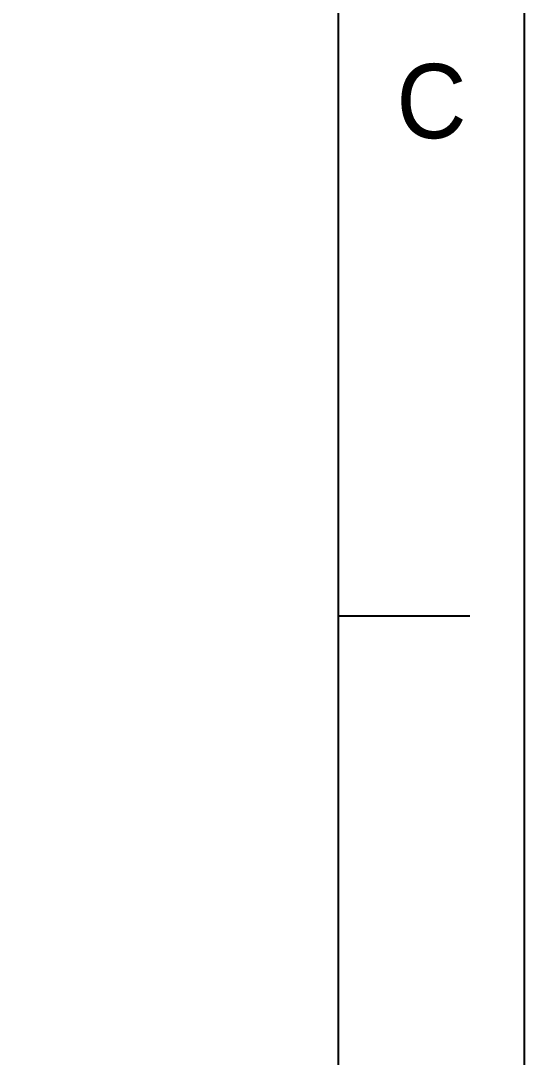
# Model space of a CAD drawing. Extents: x 9509 to 10103, y -15405 to -14985.
# Drawn here: x 10064.4 to 10102.8, y -15267.4 to -15188.5 of the extents above; entities that cross this region are included whole.
import ezdxf

# ---------------------------------------------------------------- set-up
doc = ezdxf.new("R2010")
doc.units = 0
doc.header["$MEASUREMENT"] = 0
doc.layers.get('0').update_dxf_attribs({"linetype": 'CONTINUOUS'})
doc.styles.get("Standard").update_dxf_attribs({"font": ''})
doc.styles.get('Standard').set_extended_font_data('Gulim')

msp = doc.modelspace()

# ---------------------------------------------------------------- linework, layer by layer
for p, q in [((10088.629, -15390.514), (10088.629, -14998.797)), ((10088.629, -15233.827), (10098.629, -15233.827))]:
    msp.add_line(p, q)
msp.add_lwpolyline([(9508.831, -14984.655), (10102.77, -14984.655), (10102.77, -15404.655), (9508.831, -15404.655)], close=True)
msp.add_point((10088.629, -15233.827))

# ---------------------------------------------------------------- texts
at = {"insert": (10095.699, -15194.655), "char_height": 5.657, "attachment_point": 5}
msp.add_mtext_dynamic_manual_height_columns('C', width=10, gutter_width=12.5, heights=[0], dxfattribs=at)

doc.saveas('drawing.dxf')
